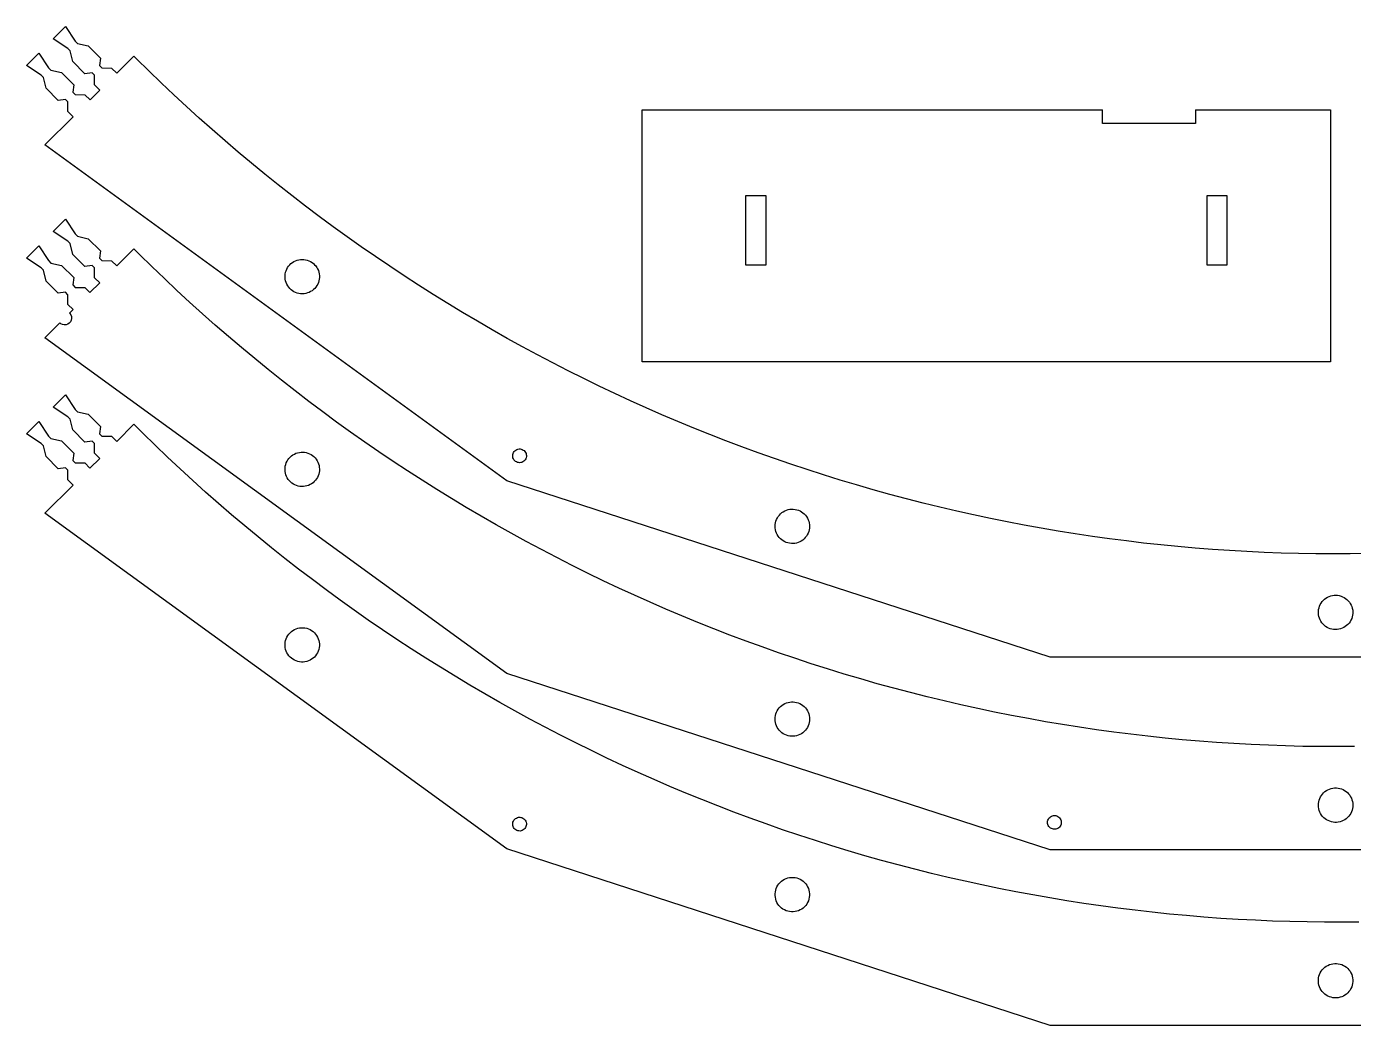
# Model space of a CAD drawing. Extents: x -493 to 263, y -146 to 144.
# Drawn here: x -492.9 to -107.3, y -146.4 to 143.8 of the extents above; entities that cross this region are included whole.
import ezdxf

# ---------------------------------------------------------------- set-up
doc = ezdxf.new("R2010")
doc.units = 0
doc.layers.get('0').update_dxf_attribs({"linetype": 'CONTINUOUS'})

msp = doc.modelspace()

# ---------------------------------------------------------------- linework, layer by layer
for p, q in [((-485.12, 140.26), (-481.58, 143.8)), ((-481.58, 143.8), (-478.75, 139.55)), ((-480.88, 137.43), (-485.12, 140.26)), ((-478.75, 139.55), (-478.05, 138.85)), ((-478.05, 138.85), (-474.93, 138.15)), ((-492.87, 132.51), (-489.34, 136.04)), ((-489.34, 136.04), (-486.51, 131.8)), ((-480.17, 136.73), (-480.88, 137.43)), ((-479.45, 133.6), (-480.17, 136.73)), ((-474.93, 138.15), (-471.39, 134.62)), ((-466.68, 130.26), (-461.7, 135.23)), ((-460.91, 134.43), (-461.7, 135.23)), ((-488.63, 129.68), (-492.87, 132.51)), ((-486.51, 131.8), (-485.8, 131.09)), ((-485.8, 131.09), (-482.68, 130.4)), ((-475.91, 130.07), (-479.45, 133.6)), ((-471.39, 134.62), (-471.68, 132.48)), ((-471.68, 132.48), (-470.98, 131.78)), ((-470.98, 131.78), (-468.17, 131.75)), ((-468.17, 131.75), (-466.68, 130.26)), ((-457.34, 130.91), (-460.91, 134.43)), ((-487.92, 128.97), (-488.63, 129.68)), ((-487.2, 125.85), (-487.92, 128.97)), ((-482.68, 130.4), (-479.14, 126.86)), ((-473.8, 130.36), (-475.91, 130.07)), ((-473.1, 129.65), (-473.8, 130.36)), ((-473.1, 126.83), (-473.1, 129.65)), ((-453.73, 127.43), (-457.34, 130.91)), ((-450.09, 123.99), (-453.73, 127.43)), ((-483.66, 122.32), (-487.2, 125.85)), ((-479.14, 126.86), (-479.44, 124.73)), ((-479.44, 124.73), (-478.73, 124.02)), ((-478.73, 124.02), (-475.93, 124)), ((-475.93, 124), (-474.43, 122.5)), ((-474.43, 122.5), (-471.6, 125.33)), ((-471.6, 125.33), (-473.1, 126.83)), ((-446.41, 120.58), (-450.09, 123.99)), ((-481.56, 122.61), (-483.66, 122.32)), ((-480.85, 121.9), (-481.56, 122.61)), ((-480.85, 119.07), (-480.85, 121.9)), ((-442.7, 117.21), (-446.41, 120.58)), ((-313.97, 119.6), (-180.22, 119.6)), ((-313.97, 46.39), (-313.97, 119.6)), ((-180.22, 115.63), (-180.22, 119.6)), ((-153.22, 119.6), (-153.22, 115.63)), ((-153.22, 119.6), (-113.97, 119.6)), ((-113.97, 119.6), (-113.97, 46.39)), ((-487.54, 109.4), (-479.36, 117.58)), ((-479.36, 117.58), (-480.85, 119.07)), ((-438.96, 113.88), (-442.7, 117.21)), ((-435.18, 110.58), (-438.96, 113.88)), ((-153.22, 115.63), (-180.22, 115.63)), ((-353.29, 11.86), (-487.54, 109.4)), ((-431.37, 107.32), (-435.18, 110.58)), ((-427.52, 104.11), (-431.37, 107.32)), ((-423.65, 100.93), (-427.52, 104.11)), ((-419.74, 97.79), (-423.65, 100.93)), ((-415.8, 94.69), (-419.74, 97.79)), ((-411.83, 91.63), (-415.8, 94.69)), ((-277.97, 94.6), (-283.97, 94.6)), ((-283.97, 94.6), (-283.97, 74.6)), ((-277.97, 74.6), (-277.97, 94.6)), ((-149.97, 94.6), (-149.97, 74.6)), ((-143.97, 94.6), (-149.97, 94.6)), ((-143.97, 74.6), (-143.97, 94.6)), ((-407.82, 88.62), (-411.83, 91.63)), ((-485.12, 84.26), (-481.59, 87.8)), ((-481.59, 87.8), (-478.76, 83.56)), ((-403.79, 85.64), (-407.82, 88.62)), ((-399.73, 82.7), (-403.79, 85.64)), ((-480.88, 81.44), (-485.12, 84.26)), ((-480.17, 80.73), (-480.88, 81.44)), ((-478.76, 83.56), (-478.05, 82.85)), ((-478.05, 82.85), (-474.93, 82.16)), ((-474.93, 82.16), (-471.39, 78.62)), ((-395.64, 79.81), (-399.73, 82.7)), ((-492.88, 76.51), (-489.34, 80.05)), ((-489.34, 80.05), (-486.51, 75.8)), ((-479.45, 77.61), (-480.17, 80.73)), ((-475.92, 74.07), (-479.45, 77.61)), ((-471.39, 78.62), (-471.69, 76.49)), ((-466.68, 74.26), (-461.71, 79.24)), ((-460.02, 77.55), (-461.71, 79.24)), ((-456.44, 74.04), (-460.02, 77.55)), ((-391.51, 76.95), (-395.64, 79.81)), ((-488.63, 73.68), (-492.88, 76.51)), ((-487.93, 72.98), (-488.63, 73.68)), ((-486.51, 75.8), (-485.8, 75.1)), ((-485.8, 75.1), (-482.68, 74.4)), ((-482.68, 74.4), (-479.15, 70.87)), ((-473.81, 74.36), (-475.92, 74.07)), ((-473.1, 73.66), (-473.81, 74.36)), ((-473.1, 70.83), (-473.1, 73.66)), ((-471.69, 76.49), (-470.98, 75.78)), ((-470.98, 75.78), (-468.18, 75.75)), ((-468.18, 75.75), (-466.68, 74.26)), ((-452.83, 70.57), (-456.44, 74.04)), ((-417.46, 72.87), (-417.26, 73.34)), ((-417.26, 73.34), (-417.02, 73.78)), ((-417.02, 73.78), (-416.73, 74.2)), ((-416.73, 74.2), (-416.4, 74.59)), ((-416.4, 74.59), (-416.04, 74.94)), ((-416.04, 74.94), (-415.64, 75.25)), ((-415.64, 75.25), (-415.21, 75.52)), ((-415.21, 75.52), (-414.75, 75.74)), ((-414.75, 75.74), (-414.28, 75.92)), ((-414.28, 75.92), (-413.79, 76.05)), ((-413.79, 76.05), (-413.29, 76.13)), ((-413.29, 76.13), (-412.78, 76.15)), ((-412.78, 76.15), (-412.28, 76.13)), ((-412.28, 76.13), (-411.78, 76.05)), ((-411.78, 76.05), (-411.29, 75.93)), ((-411.29, 75.93), (-410.81, 75.75)), ((-410.81, 75.75), (-410.36, 75.53)), ((-410.36, 75.53), (-409.92, 75.27)), ((-409.92, 75.27), (-409.52, 74.96)), ((-409.52, 74.96), (-409.16, 74.61)), ((-409.16, 74.61), (-408.82, 74.23)), ((-408.82, 74.23), (-408.53, 73.81)), ((-408.53, 73.81), (-408.29, 73.37)), ((-408.29, 73.37), (-408.08, 72.91)), ((-387.36, 74.14), (-391.51, 76.95)), ((-383.19, 71.37), (-387.36, 74.14)), ((-283.97, 74.6), (-277.97, 74.6)), ((-149.97, 74.6), (-143.97, 74.6)), ((-487.21, 69.85), (-487.93, 72.98)), ((-483.67, 66.32), (-487.21, 69.85)), ((-479.15, 70.87), (-479.44, 68.73)), ((-471.61, 69.33), (-473.1, 70.83)), ((-449.18, 67.14), (-452.83, 70.57)), ((-417.76, 71.39), (-417.71, 71.89)), ((-417.76, 70.88), (-417.76, 71.39)), ((-417.71, 70.38), (-417.76, 70.88)), ((-417.71, 71.89), (-417.61, 72.39)), ((-417.6, 69.88), (-417.71, 70.38)), ((-417.61, 72.39), (-417.46, 72.87)), ((-417.45, 69.4), (-417.6, 69.88)), ((-417.25, 68.94), (-417.45, 69.4)), ((-408.07, 69.43), (-408.27, 68.97)), ((-408.08, 72.91), (-407.93, 72.42)), ((-407.92, 69.92), (-408.07, 69.43)), ((-407.93, 72.42), (-407.83, 71.93)), ((-407.82, 70.41), (-407.92, 69.92)), ((-407.83, 71.93), (-407.77, 71.42)), ((-407.77, 70.92), (-407.82, 70.41)), ((-407.77, 71.42), (-407.77, 70.92)), ((-378.98, 68.65), (-383.19, 71.37)), ((-481.56, 66.61), (-483.67, 66.32)), ((-480.86, 65.9), (-481.56, 66.61)), ((-480.86, 63.08), (-480.86, 65.9)), ((-479.44, 68.73), (-478.73, 68.03)), ((-478.73, 68.03), (-475.93, 68)), ((-475.93, 68), (-474.44, 66.51)), ((-474.44, 66.51), (-471.61, 69.33)), ((-445.49, 63.74), (-449.18, 67.14)), ((-417, 68.49), (-417.25, 68.94)), ((-416.71, 68.08), (-417, 68.49)), ((-416.38, 67.7), (-416.71, 68.08)), ((-416.01, 67.35), (-416.38, 67.7)), ((-415.61, 67.04), (-416.01, 67.35)), ((-415.18, 66.77), (-415.61, 67.04)), ((-414.72, 66.55), (-415.18, 66.77)), ((-414.25, 66.38), (-414.72, 66.55)), ((-413.76, 66.25), (-414.25, 66.38)), ((-413.26, 66.18), (-413.76, 66.25)), ((-412.75, 66.15), (-413.26, 66.18)), ((-412.24, 66.18), (-412.75, 66.15)), ((-411.74, 66.26), (-412.24, 66.18)), ((-411.25, 66.39), (-411.74, 66.26)), ((-410.78, 66.56), (-411.25, 66.39)), ((-410.33, 66.79), (-410.78, 66.56)), ((-409.9, 67.06), (-410.33, 66.79)), ((-409.5, 67.37), (-409.9, 67.06)), ((-409.13, 67.72), (-409.5, 67.37)), ((-408.8, 68.11), (-409.13, 67.72)), ((-408.52, 68.52), (-408.8, 68.11)), ((-408.27, 68.97), (-408.52, 68.52)), ((-374.75, 65.97), (-378.98, 68.65)), ((-370.48, 63.33), (-374.75, 65.97)), ((-479.36, 61.58), (-480.86, 63.08)), ((-441.77, 60.38), (-445.49, 63.74)), ((-366.2, 60.73), (-370.48, 63.33)), ((-480.14, 58.04), (-480.48, 57.64)), ((-480.41, 60.53), (-479.36, 61.58)), ((-480.41, 60.53), (-480.33, 60.46)), ((-480.33, 60.46), (-480.03, 60.03)), ((-479.91, 58.51), (-480.14, 58.04)), ((-480.03, 60.03), (-479.86, 59.54)), ((-479.82, 59.02), (-479.91, 58.51)), ((-479.86, 59.54), (-479.82, 59.02)), ((-438.02, 57.05), (-441.77, 60.38)), ((-361.88, 58.17), (-366.2, 60.73)), ((-357.54, 55.67), (-361.88, 58.17)), ((-487.54, 53.4), (-483.22, 57.72)), ((-482.9, 57.45), (-483.22, 57.72)), ((-482.43, 57.22), (-482.9, 57.45)), ((-481.92, 57.13), (-482.43, 57.22)), ((-481.4, 57.17), (-481.92, 57.13)), ((-480.91, 57.34), (-481.4, 57.17)), ((-480.48, 57.64), (-480.91, 57.34)), ((-434.23, 53.77), (-438.02, 57.05)), ((-353.18, 53.2), (-357.54, 55.67)), ((-353.29, -44.13), (-487.54, 53.4)), ((-430.41, 50.52), (-434.23, 53.77)), ((-426.56, 47.31), (-430.41, 50.52)), ((-348.79, 50.78), (-353.18, 53.2)), ((-344.37, 48.4), (-348.79, 50.78)), ((-422.68, 44.15), (-426.56, 47.31)), ((-339.94, 46.07), (-344.37, 48.4)), ((-113.97, 46.39), (-313.97, 46.39)), ((-418.76, 41.02), (-422.68, 44.15)), ((-335.48, 43.79), (-339.94, 46.07)), ((-330.99, 41.55), (-335.48, 43.79)), ((-414.81, 37.93), (-418.76, 41.02)), ((-326.49, 39.35), (-330.99, 41.55)), ((-321.96, 37.2), (-326.49, 39.35)), ((-485.12, 33.26), (-481.59, 36.8)), ((-481.59, 36.8), (-478.76, 32.56)), ((-410.83, 34.88), (-414.81, 37.93)), ((-406.82, 31.87), (-410.83, 34.88)), ((-317.41, 35.1), (-321.96, 37.2)), ((-312.83, 33.04), (-317.41, 35.1)), ((-480.88, 30.44), (-485.12, 33.26)), ((-478.76, 32.56), (-478.05, 31.85)), ((-478.05, 31.85), (-474.93, 31.16)), ((-474.93, 31.16), (-471.39, 27.62)), ((-402.78, 28.9), (-406.82, 31.87)), ((-308.24, 31.03), (-312.83, 33.04)), ((-303.63, 29.07), (-308.24, 31.03)), ((-492.88, 25.51), (-489.34, 29.05)), ((-489.34, 29.05), (-486.51, 24.8)), ((-480.17, 29.73), (-480.88, 30.44)), ((-479.45, 26.61), (-480.17, 29.73)), ((-471.39, 27.62), (-471.69, 25.49)), ((-466.68, 23.26), (-461.71, 28.23)), ((-459.13, 25.67), (-461.71, 28.23)), ((-398.71, 25.98), (-402.78, 28.9)), ((-299, 27.15), (-303.63, 29.07)), ((-294.35, 25.28), (-299, 27.15)), ((-488.63, 22.68), (-492.88, 25.51)), ((-486.51, 24.8), (-485.8, 24.1)), ((-485.8, 24.1), (-482.68, 23.4)), ((-482.68, 23.4), (-479.15, 19.87)), ((-475.92, 23.07), (-479.45, 26.61)), ((-473.81, 23.36), (-475.92, 23.07)), ((-473.1, 22.66), (-473.81, 23.36)), ((-471.69, 25.49), (-470.98, 24.78)), ((-470.98, 24.78), (-468.18, 24.75)), ((-468.18, 24.75), (-466.68, 23.26)), ((-455.54, 22.17), (-459.13, 25.67)), ((-394.61, 23.09), (-398.71, 25.98)), ((-289.68, 23.46), (-294.35, 25.28)), ((-284.99, 21.69), (-289.68, 23.46)), ((-487.93, 21.98), (-488.63, 22.68)), ((-487.21, 18.85), (-487.93, 21.98)), ((-479.15, 19.87), (-479.44, 17.73)), ((-473.1, 19.83), (-473.1, 22.66)), ((-471.61, 18.33), (-473.1, 19.83)), ((-451.92, 18.71), (-455.54, 22.17)), ((-415.9, 19.06), (-415.49, 19.35)), ((-415.49, 19.35), (-415.05, 19.61)), ((-415.05, 19.61), (-414.59, 19.82)), ((-414.59, 19.82), (-414.11, 19.98)), ((-414.11, 19.98), (-413.61, 20.09)), ((-413.61, 20.09), (-413.11, 20.15)), ((-413.11, 20.15), (-412.6, 20.15)), ((-412.6, 20.15), (-412.1, 20.11)), ((-412.1, 20.11), (-411.6, 20.02)), ((-411.6, 20.02), (-411.11, 19.87)), ((-411.11, 19.87), (-410.65, 19.68)), ((-410.65, 19.68), (-410.2, 19.44)), ((-410.2, 19.44), (-409.78, 19.16)), ((-390.48, 20.25), (-394.61, 23.09)), ((-386.33, 17.45), (-390.48, 20.25)), ((-351.61, 19.15), (-351.58, 19.47)), ((-351.58, 19.47), (-351.49, 19.78)), ((-351.49, 19.78), (-351.35, 20.07)), ((-351.35, 20.07), (-351.17, 20.33)), ((-351.17, 20.33), (-350.95, 20.57)), ((-350.95, 20.57), (-350.69, 20.76)), ((-350.69, 20.76), (-350.41, 20.91)), ((-350.41, 20.91), (-350.1, 21.02)), ((-350.1, 21.02), (-349.78, 21.07)), ((-349.78, 21.07), (-349.46, 21.07)), ((-349.46, 21.07), (-349.14, 21.02)), ((-349.14, 21.02), (-348.84, 20.92)), ((-348.84, 20.92), (-348.55, 20.77)), ((-348.55, 20.77), (-348.29, 20.58)), ((-348.29, 20.58), (-348.07, 20.35)), ((-348.07, 20.35), (-347.89, 20.08)), ((-347.89, 20.08), (-347.75, 19.79)), ((-347.75, 19.79), (-347.66, 19.48)), ((-347.66, 19.48), (-347.62, 19.16)), ((-280.28, 19.96), (-284.99, 21.69)), ((-275.56, 18.28), (-280.28, 19.96)), ((-483.67, 15.32), (-487.21, 18.85)), ((-481.56, 15.61), (-483.67, 15.32)), ((-480.86, 14.9), (-481.56, 15.61)), ((-479.44, 17.73), (-478.73, 17.03)), ((-478.73, 17.03), (-475.93, 17)), ((-475.93, 17), (-474.44, 15.51)), ((-474.44, 15.51), (-471.61, 18.33)), ((-448.26, 15.28), (-451.92, 18.71)), ((-417.77, 15.07), (-417.75, 15.58)), ((-417.75, 15.58), (-417.69, 16.08)), ((-417.69, 16.08), (-417.57, 16.57)), ((-417.57, 16.57), (-417.4, 17.05)), ((-417.4, 17.05), (-417.18, 17.51)), ((-417.18, 17.51), (-416.92, 17.94)), ((-416.92, 17.94), (-416.62, 18.35)), ((-416.62, 18.35), (-416.28, 18.72)), ((-416.28, 18.72), (-415.9, 19.06)), ((-409.78, 19.16), (-409.39, 18.84)), ((-409.39, 18.84), (-409.03, 18.48)), ((-409.03, 18.48), (-408.72, 18.08)), ((-408.72, 18.08), (-408.44, 17.66)), ((-408.44, 17.66), (-408.21, 17.21)), ((-408.21, 17.21), (-408.03, 16.73)), ((-408.03, 16.73), (-407.89, 16.25)), ((-407.89, 16.25), (-407.81, 15.75)), ((-407.81, 15.75), (-407.77, 15.24)), ((-382.14, 14.69), (-386.33, 17.45)), ((-351.6, 18.83), (-351.61, 19.15)), ((-351.53, 18.51), (-351.6, 18.83)), ((-351.42, 18.21), (-351.53, 18.51)), ((-351.26, 17.93), (-351.42, 18.21)), ((-351.05, 17.68), (-351.26, 17.93)), ((-350.81, 17.47), (-351.05, 17.68)), ((-350.54, 17.3), (-350.81, 17.47)), ((-350.24, 17.18), (-350.54, 17.3)), ((-349.93, 17.1), (-350.24, 17.18)), ((-349.61, 17.08), (-349.93, 17.1)), ((-349.29, 17.1), (-349.61, 17.08)), ((-348.97, 17.18), (-349.29, 17.1)), ((-348.68, 17.31), (-348.97, 17.18)), ((-348.41, 17.48), (-348.68, 17.31)), ((-348.17, 17.7), (-348.41, 17.48)), ((-347.96, 17.95), (-348.17, 17.7)), ((-347.8, 18.23), (-347.96, 17.95)), ((-347.69, 18.53), (-347.8, 18.23)), ((-347.63, 18.84), (-347.69, 18.53)), ((-347.62, 19.16), (-347.63, 18.84)), ((-270.82, 16.65), (-275.56, 18.28)), ((-266.06, 15.07), (-270.82, 16.65)), ((-480.86, 12.08), (-480.86, 14.9)), ((-479.36, 10.58), (-480.86, 12.08)), ((-444.57, 11.89), (-448.26, 15.28)), ((-440.84, 8.54), (-444.57, 11.89)), ((-417.74, 14.57), (-417.77, 15.07)), ((-417.65, 14.07), (-417.74, 14.57)), ((-417.52, 13.58), (-417.65, 14.07)), ((-417.33, 13.11), (-417.52, 13.58)), ((-417.1, 12.66), (-417.33, 13.11)), ((-416.83, 12.23), (-417.1, 12.66)), ((-416.51, 11.84), (-416.83, 12.23)), ((-416.15, 11.48), (-416.51, 11.84)), ((-409.27, 11.59), (-409.64, 11.26)), ((-408.92, 11.96), (-409.27, 11.59)), ((-408.62, 12.37), (-408.92, 11.96)), ((-408.36, 12.8), (-408.62, 12.37)), ((-408.14, 13.26), (-408.36, 12.8)), ((-407.98, 13.74), (-408.14, 13.26)), ((-407.86, 14.23), (-407.98, 13.74)), ((-407.79, 14.74), (-407.86, 14.23)), ((-407.77, 15.24), (-407.79, 14.74)), ((-377.93, 11.98), (-382.14, 14.69)), ((-373.69, 9.31), (-377.93, 11.98)), ((-195.47, -39.42), (-353.29, 11.86)), ((-261.29, 13.53), (-266.06, 15.07)), ((-256.5, 12.05), (-261.29, 13.53)), ((-251.7, 10.61), (-256.5, 12.05)), ((-487.54, 2.4), (-479.36, 10.58)), ((-437.08, 5.23), (-440.84, 8.54)), ((-415.76, 11.15), (-416.15, 11.48)), ((-415.34, 10.87), (-415.76, 11.15)), ((-414.9, 10.63), (-415.34, 10.87)), ((-414.43, 10.44), (-414.9, 10.63)), ((-413.94, 10.3), (-414.43, 10.44)), ((-413.45, 10.2), (-413.94, 10.3)), ((-412.94, 10.16), (-413.45, 10.2)), ((-412.43, 10.17), (-412.94, 10.16)), ((-411.93, 10.23), (-412.43, 10.17)), ((-411.44, 10.34), (-411.93, 10.23)), ((-410.96, 10.5), (-411.44, 10.34)), ((-410.49, 10.71), (-410.96, 10.5)), ((-410.06, 10.96), (-410.49, 10.71)), ((-409.64, 11.26), (-410.06, 10.96)), ((-369.42, 6.68), (-373.69, 9.31)), ((-246.89, 9.22), (-251.7, 10.61)), ((-242.05, 7.88), (-246.89, 9.22)), ((-237.21, 6.59), (-242.05, 7.88)), ((-433.28, 1.95), (-437.08, 5.23)), ((-365.12, 4.09), (-369.42, 6.68)), ((-360.8, 1.55), (-365.12, 4.09)), ((-232.35, 5.35), (-237.21, 6.59)), ((-227.49, 4.16), (-232.35, 5.35)), ((-222.6, 3.01), (-227.49, 4.16)), ((-353.29, -95.13), (-487.54, 2.4)), ((-429.45, -1.28), (-433.28, 1.95)), ((-356.46, -0.95), (-360.8, 1.55)), ((-275.25, -0.37), (-275.12, 0.12)), ((-275.12, 0.12), (-274.94, 0.6)), ((-274.94, 0.6), (-274.72, 1.05)), ((-274.72, 1.05), (-274.45, 1.48)), ((-274.45, 1.48), (-274.13, 1.88)), ((-274.13, 1.88), (-273.78, 2.24)), ((-273.78, 2.24), (-273.4, 2.57)), ((-273.4, 2.57), (-272.98, 2.85)), ((-272.98, 2.85), (-272.53, 3.1)), ((-272.53, 3.1), (-272.07, 3.29)), ((-272.07, 3.29), (-271.58, 3.44)), ((-271.58, 3.44), (-271.09, 3.54)), ((-271.09, 3.54), (-270.58, 3.59)), ((-270.58, 3.59), (-270.08, 3.59)), ((-270.08, 3.59), (-269.57, 3.53)), ((-269.57, 3.53), (-269.08, 3.43)), ((-269.08, 3.43), (-268.59, 3.27)), ((-268.59, 3.27), (-268.13, 3.07)), ((-268.13, 3.07), (-267.69, 2.82)), ((-267.69, 2.82), (-267.27, 2.53)), ((-267.27, 2.53), (-266.89, 2.19)), ((-266.89, 2.19), (-266.55, 1.82)), ((-266.55, 1.82), (-266.24, 1.42)), ((-266.24, 1.42), (-265.97, 0.99)), ((-265.97, 0.99), (-265.75, 0.53)), ((-265.75, 0.53), (-265.58, 0.06)), ((-265.58, 0.06), (-265.46, -0.43)), ((-217.71, 1.92), (-222.6, 3.01)), ((-212.81, 0.88), (-217.71, 1.92)), ((-207.9, -0.11), (-212.81, 0.88)), ((-425.59, -4.48), (-429.45, -1.28)), ((-352.09, -3.4), (-356.46, -0.95)), ((-347.69, -5.81), (-352.09, -3.4)), ((-275.36, -1.37), (-275.33, -0.87)), ((-275.34, -1.88), (-275.36, -1.37)), ((-275.27, -2.38), (-275.34, -1.88)), ((-275.33, -0.87), (-275.25, -0.37)), ((-275.14, -2.87), (-275.27, -2.38)), ((-274.97, -3.35), (-275.14, -2.87)), ((-274.75, -3.8), (-274.97, -3.35)), ((-274.49, -4.23), (-274.75, -3.8)), ((-265.78, -3.41), (-266.01, -3.86)), ((-265.6, -2.94), (-265.78, -3.41)), ((-265.47, -2.45), (-265.6, -2.94)), ((-265.39, -1.95), (-265.47, -2.45)), ((-265.46, -0.43), (-265.38, -0.93)), ((-265.36, -1.44), (-265.39, -1.95)), ((-265.38, -0.93), (-265.36, -1.44)), ((-202.97, -1.06), (-207.9, -0.11)), ((-198.04, -1.95), (-202.97, -1.06)), ((-193.1, -2.79), (-198.04, -1.95)), ((-188.15, -3.59), (-193.1, -2.79)), ((-183.19, -4.33), (-188.15, -3.59)), ((-421.7, -7.64), (-425.59, -4.48)), ((-417.78, -10.76), (-421.7, -7.64)), ((-343.27, -8.18), (-347.69, -5.81)), ((-274.18, -4.64), (-274.49, -4.23)), ((-273.83, -5.01), (-274.18, -4.64)), ((-273.45, -5.34), (-273.83, -5.01)), ((-273.04, -5.63), (-273.45, -5.34)), ((-272.59, -5.88), (-273.04, -5.63)), ((-272.13, -6.08), (-272.59, -5.88)), ((-271.65, -6.24), (-272.13, -6.08)), ((-271.15, -6.34), (-271.65, -6.24)), ((-270.65, -6.4), (-271.15, -6.34)), ((-270.14, -6.4), (-270.65, -6.4)), ((-269.64, -6.35), (-270.14, -6.4)), ((-269.14, -6.26), (-269.64, -6.35)), ((-268.66, -6.11), (-269.14, -6.26)), ((-268.19, -5.91), (-268.66, -6.11)), ((-267.75, -5.67), (-268.19, -5.91)), ((-267.33, -5.38), (-267.75, -5.67)), ((-266.94, -5.05), (-267.33, -5.38)), ((-266.59, -4.69), (-266.94, -5.05)), ((-266.28, -4.29), (-266.59, -4.69)), ((-266.01, -3.86), (-266.28, -4.29)), ((-178.23, -5.02), (-183.19, -4.33)), ((-173.26, -5.66), (-178.23, -5.02)), ((-168.28, -6.26), (-173.26, -5.66)), ((-163.29, -6.8), (-168.28, -6.26)), ((-158.31, -7.29), (-163.29, -6.8)), ((-153.31, -7.73), (-158.31, -7.29)), ((-413.82, -13.84), (-417.78, -10.76)), ((-338.83, -10.5), (-343.27, -8.18)), ((-334.36, -12.77), (-338.83, -10.5)), ((-148.31, -8.11), (-153.31, -7.73)), ((-143.31, -8.45), (-148.31, -8.11)), ((-138.31, -8.74), (-143.31, -8.45)), ((-133.3, -8.98), (-138.31, -8.74)), ((-128.29, -9.16), (-133.3, -8.98)), ((-123.28, -9.3), (-128.29, -9.16)), ((-118.27, -9.38), (-123.28, -9.3)), ((-113.26, -9.41), (-118.27, -9.38)), ((-108.24, -9.4), (-113.26, -9.41)), ((-103.23, -9.33), (-108.24, -9.4)), ((-409.83, -16.88), (-413.82, -13.84)), ((-329.87, -15), (-334.36, -12.77)), ((-325.36, -17.19), (-329.87, -15)), ((-405.82, -19.87), (-409.83, -16.88)), ((-320.82, -19.32), (-325.36, -17.19)), ((-401.77, -22.83), (-405.82, -19.87)), ((-397.69, -25.75), (-401.77, -22.83)), ((-316.27, -21.42), (-320.82, -19.32)), ((-311.69, -23.46), (-316.27, -21.42)), ((-116.42, -23.29), (-116.08, -22.92)), ((-116.08, -22.92), (-115.71, -22.57)), ((-115.71, -22.57), (-115.31, -22.27)), ((-115.31, -22.27), (-114.87, -22)), ((-114.87, -22), (-114.41, -21.79)), ((-114.41, -21.79), (-113.94, -21.62)), ((-113.94, -21.62), (-113.44, -21.5)), ((-113.44, -21.5), (-112.94, -21.43)), ((-112.94, -21.43), (-112.44, -21.41)), ((-112.44, -21.41), (-111.93, -21.44)), ((-111.93, -21.44), (-111.43, -21.53)), ((-111.43, -21.53), (-110.94, -21.66)), ((-110.94, -21.66), (-110.47, -21.84)), ((-110.47, -21.84), (-110.02, -22.07)), ((-110.02, -22.07), (-109.59, -22.34)), ((-109.59, -22.34), (-109.2, -22.66)), ((-109.2, -22.66), (-108.83, -23.01)), ((-108.83, -23.01), (-108.51, -23.4)), ((-393.58, -28.62), (-397.69, -25.75)), ((-307.1, -25.46), (-311.69, -23.46)), ((-302.48, -27.41), (-307.1, -25.46)), ((-117.5, -26.59), (-117.49, -26.09)), ((-117.46, -27.1), (-117.5, -26.59)), ((-117.49, -26.09), (-117.44, -25.58)), ((-117.44, -25.58), (-117.33, -25.09)), ((-117.33, -25.09), (-117.17, -24.61)), ((-117.17, -24.61), (-116.96, -24.15)), ((-116.96, -24.15), (-116.71, -23.71)), ((-116.71, -23.71), (-116.42, -23.29)), ((-108.51, -23.4), (-108.23, -23.82)), ((-108.23, -23.82), (-107.99, -24.27)), ((-107.99, -24.27), (-107.79, -24.74)), ((-107.79, -24.74), (-107.65, -25.22)), ((-107.65, -25.22), (-107.55, -25.72)), ((-107.51, -26.73), (-107.57, -27.23)), ((-107.55, -25.72), (-107.51, -26.22)), ((-107.51, -26.22), (-107.51, -26.73)), ((-389.45, -31.45), (-393.58, -28.62)), ((-297.84, -29.32), (-302.48, -27.41)), ((-293.19, -31.17), (-297.84, -29.32)), ((-117.36, -27.6), (-117.46, -27.1)), ((-117.22, -28.08), (-117.36, -27.6)), ((-117.02, -28.55), (-117.22, -28.08)), ((-116.78, -29), (-117.02, -28.55)), ((-116.5, -29.42), (-116.78, -29)), ((-116.17, -29.8), (-116.5, -29.42)), ((-115.81, -30.16), (-116.17, -29.8)), ((-115.42, -30.47), (-115.81, -30.16)), ((-114.99, -30.75), (-115.42, -30.47)), ((-114.54, -30.98), (-114.99, -30.75)), ((-110.14, -30.81), (-110.6, -31.03)), ((-109.7, -30.55), (-110.14, -30.81)), ((-109.3, -30.25), (-109.7, -30.55)), ((-108.93, -29.9), (-109.3, -30.25)), ((-108.59, -29.52), (-108.93, -29.9)), ((-108.3, -29.11), (-108.59, -29.52)), ((-108.05, -28.67), (-108.3, -29.11)), ((-107.84, -28.21), (-108.05, -28.67)), ((-107.68, -27.73), (-107.84, -28.21)), ((-107.57, -27.23), (-107.68, -27.73)), ((-417.71, -35.06), (-417.6, -34.55)), ((-417.6, -34.55), (-417.44, -34.05)), ((-417.44, -34.05), (-417.23, -33.57)), ((-417.23, -33.57), (-416.96, -33.12)), ((-416.96, -33.12), (-416.66, -32.7)), ((-416.66, -32.7), (-416.31, -32.31)), ((-416.31, -32.31), (-415.92, -31.96)), ((-415.92, -31.96), (-415.49, -31.65)), ((-415.49, -31.65), (-415.04, -31.39)), ((-415.04, -31.39), (-414.56, -31.18)), ((-414.56, -31.18), (-414.07, -31.01)), ((-414.07, -31.01), (-413.55, -30.9)), ((-413.55, -30.9), (-413.03, -30.85)), ((-413.03, -30.85), (-412.51, -30.85)), ((-412.51, -30.85), (-411.99, -30.9)), ((-411.99, -30.9), (-411.48, -31.01)), ((-411.48, -31.01), (-410.98, -31.18)), ((-410.98, -31.18), (-410.5, -31.39)), ((-410.5, -31.39), (-410.05, -31.65)), ((-410.05, -31.65), (-409.62, -31.96)), ((-409.62, -31.96), (-409.24, -32.31)), ((-409.24, -32.31), (-408.89, -32.7)), ((-408.89, -32.7), (-408.58, -33.12)), ((-408.58, -33.12), (-408.32, -33.57)), ((-408.32, -33.57), (-408.1, -34.05)), ((-408.1, -34.05), (-407.94, -34.55)), ((-407.94, -34.55), (-407.83, -35.06)), ((-385.28, -34.24), (-389.45, -31.45)), ((-381.09, -36.99), (-385.28, -34.24)), ((-288.51, -32.98), (-293.19, -31.17)), ((-283.82, -34.75), (-288.51, -32.98)), ((-114.07, -31.16), (-114.54, -30.98)), ((-113.58, -31.29), (-114.07, -31.16)), ((-113.08, -31.38), (-113.58, -31.29)), ((-112.57, -31.41), (-113.08, -31.38)), ((-112.07, -31.39), (-112.57, -31.41)), ((-111.56, -31.32), (-112.07, -31.39)), ((-111.07, -31.2), (-111.56, -31.32)), ((-110.6, -31.03), (-111.07, -31.2)), ((-417.76, -35.58), (-417.71, -35.06)), ((-417.76, -36.1), (-417.76, -35.58)), ((-417.71, -36.63), (-417.76, -36.1)), ((-417.6, -37.14), (-417.71, -36.63)), ((-417.44, -37.64), (-417.6, -37.14)), ((-417.23, -38.11), (-417.44, -37.64)), ((-416.96, -38.57), (-417.23, -38.11)), ((-408.32, -38.11), (-408.58, -38.57)), ((-408.1, -37.64), (-408.32, -38.11)), ((-407.94, -37.14), (-408.1, -37.64)), ((-407.83, -36.63), (-407.94, -37.14)), ((-407.83, -35.06), (-407.78, -35.58)), ((-407.78, -36.1), (-407.83, -36.63)), ((-407.78, -35.58), (-407.78, -36.1)), ((-376.87, -39.69), (-381.09, -36.99)), ((-279.11, -36.46), (-283.82, -34.75)), ((-274.38, -38.13), (-279.11, -36.46)), ((-269.64, -39.75), (-274.38, -38.13)), ((-416.66, -38.99), (-416.96, -38.57)), ((-416.31, -39.38), (-416.66, -38.99)), ((-415.92, -39.73), (-416.31, -39.38)), ((-415.49, -40.04), (-415.92, -39.73)), ((-415.04, -40.3), (-415.49, -40.04)), ((-414.56, -40.51), (-415.04, -40.3)), ((-414.07, -40.67), (-414.56, -40.51)), ((-413.55, -40.78), (-414.07, -40.67)), ((-413.03, -40.84), (-413.55, -40.78)), ((-412.51, -40.84), (-413.03, -40.84)), ((-411.99, -40.78), (-412.51, -40.84)), ((-411.48, -40.67), (-411.99, -40.78)), ((-410.98, -40.51), (-411.48, -40.67)), ((-410.5, -40.3), (-410.98, -40.51)), ((-410.05, -40.04), (-410.5, -40.3)), ((-409.62, -39.73), (-410.05, -40.04)), ((-409.24, -39.38), (-409.62, -39.73)), ((-408.89, -38.99), (-409.24, -39.38)), ((-408.58, -38.57), (-408.89, -38.99)), ((-372.62, -42.36), (-376.87, -39.69)), ((-368.35, -44.97), (-372.62, -42.36)), ((-264.88, -41.32), (-269.64, -39.75)), ((-260.1, -42.84), (-264.88, -41.32)), ((-29.54, -39.42), (-195.47, -39.42)), ((-364.05, -47.55), (-368.35, -44.97)), ((-195.48, -95.41), (-353.29, -44.13)), ((-255.31, -44.31), (-260.1, -42.84)), ((-250.5, -45.74), (-255.31, -44.31)), ((-245.68, -47.12), (-250.5, -45.74)), ((-359.72, -50.08), (-364.05, -47.55)), ((-355.37, -52.57), (-359.72, -50.08)), ((-240.85, -48.44), (-245.68, -47.12)), ((-236, -49.72), (-240.85, -48.44)), ((-231.14, -50.95), (-236, -49.72)), ((-350.99, -55.01), (-355.37, -52.57)), ((-274.16, -54.15), (-273.81, -53.78)), ((-273.81, -53.78), (-273.43, -53.45)), ((-273.43, -53.45), (-273.01, -53.16)), ((-273.01, -53.16), (-272.57, -52.91)), ((-272.57, -52.91), (-272.1, -52.71)), ((-272.1, -52.71), (-271.62, -52.56)), ((-271.62, -52.56), (-271.12, -52.46)), ((-271.12, -52.46), (-270.62, -52.41)), ((-270.62, -52.41), (-270.11, -52.41)), ((-270.11, -52.41), (-269.61, -52.46)), ((-269.61, -52.46), (-269.11, -52.56)), ((-269.11, -52.56), (-268.63, -52.71)), ((-268.63, -52.71), (-268.16, -52.91)), ((-268.16, -52.91), (-267.72, -53.16)), ((-267.72, -53.16), (-267.31, -53.45)), ((-267.31, -53.45), (-266.92, -53.78)), ((-266.92, -53.78), (-266.57, -54.15)), ((-226.27, -52.13), (-231.14, -50.95)), ((-221.39, -53.26), (-226.27, -52.13)), ((-216.49, -54.34), (-221.39, -53.26)), ((-346.59, -57.41), (-350.99, -55.01)), ((-342.16, -59.76), (-346.59, -57.41)), ((-275.37, -57.4), (-275.34, -56.9)), ((-275.34, -57.91), (-275.37, -57.4)), ((-275.34, -56.9), (-275.26, -56.4)), ((-275.26, -56.4), (-275.14, -55.91)), ((-275.14, -55.91), (-274.96, -55.43)), ((-274.96, -55.43), (-274.74, -54.98)), ((-274.74, -54.98), (-274.47, -54.55)), ((-274.47, -54.55), (-274.16, -54.15)), ((-266.57, -54.15), (-266.26, -54.55)), ((-266.26, -54.55), (-265.99, -54.98)), ((-265.99, -54.98), (-265.77, -55.43)), ((-265.77, -55.43), (-265.6, -55.91)), ((-265.6, -55.91), (-265.47, -56.4)), ((-265.47, -56.4), (-265.39, -56.9)), ((-265.39, -56.9), (-265.37, -57.4)), ((-265.37, -57.4), (-265.39, -57.91)), ((-211.59, -55.37), (-216.49, -54.34)), ((-206.67, -56.35), (-211.59, -55.37)), ((-201.74, -57.28), (-206.67, -56.35)), ((-196.81, -58.16), (-201.74, -57.28)), ((-337.71, -62.07), (-342.16, -59.76)), ((-275.26, -58.41), (-275.34, -57.91)), ((-275.14, -58.9), (-275.26, -58.41)), ((-274.96, -59.37), (-275.14, -58.9)), ((-274.74, -59.83), (-274.96, -59.37)), ((-274.47, -60.26), (-274.74, -59.83)), ((-274.16, -60.66), (-274.47, -60.26)), ((-273.81, -61.03), (-274.16, -60.66)), ((-273.43, -61.36), (-273.81, -61.03)), ((-273.01, -61.65), (-273.43, -61.36)), ((-272.57, -61.89), (-273.01, -61.65)), ((-267.72, -61.65), (-268.16, -61.89)), ((-267.31, -61.36), (-267.72, -61.65)), ((-266.92, -61.03), (-267.31, -61.36)), ((-266.57, -60.66), (-266.92, -61.03)), ((-266.26, -60.26), (-266.57, -60.66)), ((-265.99, -59.83), (-266.26, -60.26)), ((-265.77, -59.37), (-265.99, -59.83)), ((-265.6, -58.9), (-265.77, -59.37)), ((-265.47, -58.41), (-265.6, -58.9)), ((-265.39, -57.91), (-265.47, -58.41)), ((-191.87, -58.99), (-196.81, -58.16)), ((-186.91, -59.77), (-191.87, -58.99)), ((-181.96, -60.5), (-186.91, -59.77)), ((-176.99, -61.18), (-181.96, -60.5)), ((-172.02, -61.81), (-176.99, -61.18)), ((-333.24, -64.34), (-337.71, -62.07)), ((-328.75, -66.55), (-333.24, -64.34)), ((-272.1, -62.09), (-272.57, -61.89)), ((-271.62, -62.24), (-272.1, -62.09)), ((-271.12, -62.34), (-271.62, -62.24)), ((-270.62, -62.4), (-271.12, -62.34)), ((-270.11, -62.4), (-270.62, -62.4)), ((-269.61, -62.34), (-270.11, -62.4)), ((-269.11, -62.24), (-269.61, -62.34)), ((-268.63, -62.09), (-269.11, -62.24)), ((-268.16, -61.89), (-268.63, -62.09)), ((-167.04, -62.39), (-172.02, -61.81)), ((-162.05, -62.92), (-167.04, -62.39)), ((-157.06, -63.4), (-162.05, -62.92)), ((-152.07, -63.82), (-157.06, -63.4)), ((-147.07, -64.2), (-152.07, -63.82)), ((-142.07, -64.53), (-147.07, -64.2)), ((-137.06, -64.8), (-142.07, -64.53)), ((-132.05, -65.02), (-137.06, -64.8)), ((-127.04, -65.2), (-132.05, -65.02)), ((-122.03, -65.32), (-127.04, -65.2)), ((-117.02, -65.39), (-122.03, -65.32)), ((-112.01, -65.41), (-117.02, -65.39)), ((-106.99, -65.38), (-112.01, -65.41)), ((-324.23, -68.73), (-328.75, -66.55)), ((-319.69, -70.85), (-324.23, -68.73)), ((-315.13, -72.93), (-319.69, -70.85)), ((-310.55, -74.96), (-315.13, -72.93)), ((-305.94, -76.95), (-310.55, -74.96)), ((-301.32, -78.89), (-305.94, -76.95)), ((-296.68, -80.78), (-301.32, -78.89)), ((-292.02, -82.63), (-296.68, -80.78)), ((-117.41, -81.43), (-117.29, -80.94)), ((-117.29, -80.94), (-117.12, -80.46)), ((-117.12, -80.46), (-116.9, -80.01)), ((-116.9, -80.01), (-116.63, -79.58)), ((-116.63, -79.58), (-116.32, -79.17)), ((-116.32, -79.17), (-115.98, -78.8)), ((-115.98, -78.8), (-115.6, -78.47)), ((-115.6, -78.47), (-115.18, -78.18)), ((-115.18, -78.18), (-114.74, -77.93)), ((-114.74, -77.93), (-114.28, -77.73)), ((-114.28, -77.73), (-113.79, -77.57)), ((-113.79, -77.57), (-113.3, -77.47)), ((-113.3, -77.47), (-112.8, -77.41)), ((-112.8, -77.41), (-112.29, -77.41)), ((-112.29, -77.41), (-111.78, -77.46)), ((-111.78, -77.46), (-111.29, -77.56)), ((-111.29, -77.56), (-110.8, -77.7)), ((-110.8, -77.7), (-110.34, -77.9)), ((-110.34, -77.9), (-109.89, -78.14)), ((-109.89, -78.14), (-109.47, -78.43)), ((-109.47, -78.43), (-109.09, -78.76)), ((-109.09, -78.76), (-108.74, -79.12)), ((-108.74, -79.12), (-108.42, -79.52)), ((-108.42, -79.52), (-108.15, -79.95)), ((-108.15, -79.95), (-107.93, -80.4)), ((-107.93, -80.4), (-107.75, -80.88)), ((-107.75, -80.88), (-107.62, -81.37)), ((-287.34, -84.43), (-292.02, -82.63)), ((-282.64, -86.18), (-287.34, -84.43)), ((-117.51, -82.44), (-117.49, -81.93)), ((-117.48, -82.94), (-117.51, -82.44)), ((-117.49, -81.93), (-117.41, -81.43)), ((-117.4, -83.44), (-117.48, -82.94)), ((-117.27, -83.93), (-117.4, -83.44)), ((-117.09, -84.41), (-117.27, -83.93)), ((-116.86, -84.86), (-117.09, -84.41)), ((-108.12, -84.8), (-108.39, -85.23)), ((-107.9, -84.35), (-108.12, -84.8)), ((-107.73, -83.87), (-107.9, -84.35)), ((-107.6, -83.38), (-107.73, -83.87)), ((-107.62, -81.37), (-107.54, -81.87)), ((-107.53, -82.88), (-107.6, -83.38)), ((-107.54, -81.87), (-107.51, -82.37)), ((-107.51, -82.37), (-107.53, -82.88)), ((-351.62, -87.98), (-351.6, -87.66)), ((-351.58, -88.3), (-351.62, -87.98)), ((-351.6, -87.66), (-351.53, -87.34)), ((-351.5, -88.61), (-351.58, -88.3)), ((-351.53, -87.34), (-351.41, -87.04)), ((-351.36, -88.9), (-351.5, -88.61)), ((-351.41, -87.04), (-351.25, -86.76)), ((-351.25, -86.76), (-351.04, -86.52)), ((-351.04, -86.52), (-350.8, -86.31)), ((-350.8, -86.31), (-350.53, -86.14)), ((-350.53, -86.14), (-350.23, -86.02)), ((-350.23, -86.02), (-349.91, -85.94)), ((-349.91, -85.94), (-349.59, -85.92)), ((-349.59, -85.92), (-349.27, -85.95)), ((-349.27, -85.95), (-348.96, -86.03)), ((-348.96, -86.03), (-348.67, -86.16)), ((-348.67, -86.16), (-348.4, -86.34)), ((-348.4, -86.34), (-348.16, -86.55)), ((-348.16, -86.55), (-347.96, -86.8)), ((-347.96, -86.8), (-347.8, -87.08)), ((-347.76, -88.65), (-347.9, -88.94)), ((-347.8, -87.08), (-347.69, -87.39)), ((-347.66, -88.34), (-347.76, -88.65)), ((-347.69, -87.39), (-347.63, -87.7)), ((-347.62, -88.02), (-347.66, -88.34)), ((-347.63, -87.7), (-347.62, -88.02)), ((-277.93, -87.88), (-282.64, -86.18)), ((-273.2, -89.54), (-277.93, -87.88)), ((-196.21, -87.39), (-196.18, -87.07)), ((-196.19, -87.71), (-196.21, -87.39)), ((-196.12, -88.03), (-196.19, -87.71)), ((-196.18, -87.07), (-196.1, -86.76)), ((-195.99, -88.32), (-196.12, -88.03)), ((-196.1, -86.76), (-195.97, -86.46)), ((-195.82, -88.6), (-195.99, -88.32)), ((-195.97, -86.46), (-195.8, -86.19)), ((-195.61, -88.84), (-195.82, -88.6)), ((-195.8, -86.19), (-195.58, -85.96)), ((-195.58, -85.96), (-195.33, -85.76)), ((-195.33, -85.76), (-195.05, -85.6)), ((-195.05, -85.6), (-194.74, -85.49)), ((-194.74, -85.49), (-194.43, -85.43)), ((-194.43, -85.43), (-194.11, -85.42)), ((-194.11, -85.42), (-193.79, -85.46)), ((-193.79, -85.46), (-193.48, -85.55)), ((-193.48, -85.55), (-193.19, -85.7)), ((-193.19, -85.7), (-192.93, -85.88)), ((-192.93, -85.88), (-192.7, -86.11)), ((-192.53, -88.5), (-192.73, -88.76)), ((-192.7, -86.11), (-192.51, -86.37)), ((-192.38, -88.22), (-192.53, -88.5)), ((-192.51, -86.37), (-192.36, -86.65)), ((-192.27, -87.92), (-192.38, -88.22)), ((-192.36, -86.65), (-192.26, -86.96)), ((-192.22, -87.6), (-192.27, -87.92)), ((-192.26, -86.96), (-192.22, -87.28)), ((-192.22, -87.28), (-192.22, -87.6)), ((-116.59, -85.29), (-116.86, -84.86)), ((-116.28, -85.69), (-116.59, -85.29)), ((-115.93, -86.05), (-116.28, -85.69)), ((-115.54, -86.38), (-115.93, -86.05)), ((-115.12, -86.67), (-115.54, -86.38)), ((-114.68, -86.91), (-115.12, -86.67)), ((-114.21, -87.1), (-114.68, -86.91)), ((-113.73, -87.25), (-114.21, -87.1)), ((-113.23, -87.35), (-113.73, -87.25)), ((-112.73, -87.4), (-113.23, -87.35)), ((-112.22, -87.4), (-112.73, -87.4)), ((-111.72, -87.34), (-112.22, -87.4)), ((-111.22, -87.24), (-111.72, -87.34)), ((-110.74, -87.08), (-111.22, -87.24)), ((-110.28, -86.88), (-110.74, -87.08)), ((-109.84, -86.63), (-110.28, -86.88)), ((-109.42, -86.34), (-109.84, -86.63)), ((-109.04, -86.01), (-109.42, -86.34)), ((-108.69, -85.64), (-109.04, -86.01)), ((-108.39, -85.23), (-108.69, -85.64)), ((-351.18, -89.17), (-351.36, -88.9)), ((-350.96, -89.4), (-351.18, -89.17)), ((-350.71, -89.6), (-350.96, -89.4)), ((-350.42, -89.75), (-350.71, -89.6)), ((-350.12, -89.86), (-350.42, -89.75)), ((-349.8, -89.91), (-350.12, -89.86)), ((-349.48, -89.92), (-349.8, -89.91)), ((-349.16, -89.87), (-349.48, -89.92)), ((-348.86, -89.77), (-349.16, -89.87)), ((-348.57, -89.62), (-348.86, -89.77)), ((-348.31, -89.43), (-348.57, -89.62)), ((-348.08, -89.2), (-348.31, -89.43)), ((-347.9, -88.94), (-348.08, -89.2)), ((-268.45, -91.14), (-273.2, -89.54)), ((-263.68, -92.7), (-268.45, -91.14)), ((-195.37, -89.05), (-195.61, -88.84)), ((-195.09, -89.21), (-195.37, -89.05)), ((-194.79, -89.33), (-195.09, -89.21)), ((-194.48, -89.4), (-194.79, -89.33)), ((-194.15, -89.41), (-194.48, -89.4)), ((-193.83, -89.38), (-194.15, -89.41)), ((-193.52, -89.29), (-193.83, -89.38)), ((-193.23, -89.16), (-193.52, -89.29)), ((-192.96, -88.98), (-193.23, -89.16)), ((-192.73, -88.76), (-192.96, -88.98)), ((-195.48, -146.41), (-353.29, -95.13)), ((-258.9, -94.21), (-263.68, -92.7)), ((-254.11, -95.67), (-258.9, -94.21)), ((-249.3, -97.09), (-254.11, -95.67)), ((-29.54, -95.41), (-195.48, -95.41)), ((-244.48, -98.45), (-249.3, -97.09)), ((-239.64, -99.77), (-244.48, -98.45)), ((-234.79, -101.03), (-239.64, -99.77)), ((-273.09, -104.21), (-272.64, -103.95)), ((-272.64, -103.95), (-272.16, -103.73)), ((-272.16, -103.73), (-271.66, -103.57)), ((-271.66, -103.57), (-271.15, -103.46)), ((-271.15, -103.46), (-270.63, -103.41)), ((-270.63, -103.41), (-270.1, -103.41)), ((-270.1, -103.41), (-269.58, -103.46)), ((-269.58, -103.46), (-269.07, -103.57)), ((-269.07, -103.57), (-268.57, -103.73)), ((-268.57, -103.73), (-268.1, -103.95)), ((-268.1, -103.95), (-267.64, -104.21)), ((-229.93, -102.25), (-234.79, -101.03)), ((-225.05, -103.42), (-229.93, -102.25)), ((-220.16, -104.53), (-225.05, -103.42)), ((-275.36, -108.14), (-275.3, -107.62)), ((-275.3, -107.62), (-275.2, -107.11)), ((-275.2, -107.11), (-275.03, -106.61)), ((-275.03, -106.61), (-274.82, -106.13)), ((-274.82, -106.13), (-274.56, -105.68)), ((-274.56, -105.68), (-274.25, -105.26)), ((-274.25, -105.26), (-273.9, -104.87)), ((-273.9, -104.87), (-273.51, -104.52)), ((-273.51, -104.52), (-273.09, -104.21)), ((-267.64, -104.21), (-267.22, -104.52)), ((-267.22, -104.52), (-266.83, -104.87)), ((-266.83, -104.87), (-266.48, -105.26)), ((-266.48, -105.26), (-266.17, -105.68)), ((-266.17, -105.68), (-265.91, -106.13)), ((-265.91, -106.13), (-265.7, -106.61)), ((-265.7, -106.61), (-265.54, -107.11)), ((-265.54, -107.11), (-265.43, -107.62)), ((-265.43, -107.62), (-265.37, -108.14)), ((-215.27, -105.6), (-220.16, -104.53)), ((-210.36, -106.62), (-215.27, -105.6)), ((-205.44, -107.59), (-210.36, -106.62)), ((-200.51, -108.51), (-205.44, -107.59)), ((-275.36, -108.66), (-275.36, -108.14)), ((-275.3, -109.18), (-275.36, -108.66)), ((-275.2, -109.7), (-275.3, -109.18)), ((-275.03, -110.19), (-275.2, -109.7)), ((-274.82, -110.67), (-275.03, -110.19)), ((-274.56, -111.13), (-274.82, -110.67)), ((-274.25, -111.55), (-274.56, -111.13)), ((-273.9, -111.94), (-274.25, -111.55)), ((-266.48, -111.55), (-266.83, -111.94)), ((-266.17, -111.13), (-266.48, -111.55)), ((-265.91, -110.67), (-266.17, -111.13)), ((-265.7, -110.19), (-265.91, -110.67)), ((-265.54, -109.7), (-265.7, -110.19)), ((-265.43, -109.18), (-265.54, -109.7)), ((-265.37, -108.66), (-265.43, -109.18)), ((-265.37, -108.14), (-265.37, -108.66)), ((-195.57, -109.37), (-200.51, -108.51)), ((-190.63, -110.19), (-195.57, -109.37)), ((-185.68, -110.96), (-190.63, -110.19)), ((-180.71, -111.68), (-185.68, -110.96)), ((-175.75, -112.35), (-180.71, -111.68)), ((-273.51, -112.29), (-273.9, -111.94)), ((-273.09, -112.6), (-273.51, -112.29)), ((-272.64, -112.86), (-273.09, -112.6)), ((-272.16, -113.07), (-272.64, -112.86)), ((-271.66, -113.23), (-272.16, -113.07)), ((-271.15, -113.34), (-271.66, -113.23)), ((-270.63, -113.4), (-271.15, -113.34)), ((-270.1, -113.4), (-270.63, -113.4)), ((-269.58, -113.34), (-270.1, -113.4)), ((-269.07, -113.23), (-269.58, -113.34)), ((-268.57, -113.07), (-269.07, -113.23)), ((-268.1, -112.86), (-268.57, -113.07)), ((-267.64, -112.6), (-268.1, -112.86)), ((-267.22, -112.29), (-267.64, -112.6)), ((-266.83, -111.94), (-267.22, -112.29)), ((-170.77, -112.96), (-175.75, -112.35)), ((-165.79, -113.53), (-170.77, -112.96)), ((-160.8, -114.04), (-165.79, -113.53)), ((-155.81, -114.51), (-160.8, -114.04)), ((-150.82, -114.92), (-155.81, -114.51)), ((-145.82, -115.29), (-150.82, -114.92)), ((-140.82, -115.6), (-145.82, -115.29)), ((-135.81, -115.86), (-140.82, -115.6)), ((-130.8, -116.07), (-135.81, -115.86)), ((-125.79, -116.23), (-130.8, -116.07)), ((-120.78, -116.34), (-125.79, -116.23)), ((-115.77, -116.4), (-120.78, -116.34)), ((-110.75, -116.41), (-115.77, -116.4)), ((-105.74, -116.36), (-110.75, -116.41)), ((-116.96, -131.13), (-116.7, -130.68)), ((-116.7, -130.68), (-116.39, -130.26)), ((-116.39, -130.26), (-116.04, -129.87)), ((-116.04, -129.87), (-115.66, -129.52)), ((-115.66, -129.52), (-115.23, -129.21)), ((-115.23, -129.21), (-114.78, -128.95)), ((-114.78, -128.95), (-114.3, -128.74)), ((-114.3, -128.74), (-113.8, -128.57)), ((-113.8, -128.57), (-113.29, -128.47)), ((-113.29, -128.47), (-112.77, -128.41)), ((-112.77, -128.41), (-112.25, -128.41)), ((-112.25, -128.41), (-111.73, -128.47)), ((-111.73, -128.47), (-111.21, -128.57)), ((-111.21, -128.57), (-110.72, -128.74)), ((-110.72, -128.74), (-110.24, -128.95)), ((-110.24, -128.95), (-109.79, -129.21)), ((-109.79, -129.21), (-109.36, -129.52)), ((-109.36, -129.52), (-108.97, -129.87)), ((-108.97, -129.87), (-108.62, -130.26)), ((-108.62, -130.26), (-108.32, -130.68)), ((-108.32, -130.68), (-108.05, -131.13)), ((-117.5, -133.14), (-117.45, -132.62)), ((-117.5, -133.67), (-117.5, -133.14)), ((-117.45, -134.19), (-117.5, -133.67)), ((-117.45, -132.62), (-117.34, -132.11)), ((-117.34, -134.7), (-117.45, -134.19)), ((-117.34, -132.11), (-117.18, -131.61)), ((-117.18, -135.2), (-117.34, -134.7)), ((-117.18, -131.61), (-116.96, -131.13)), ((-108.05, -131.13), (-107.84, -131.61)), ((-107.84, -131.61), (-107.68, -132.11)), ((-107.68, -134.7), (-107.84, -135.2)), ((-107.68, -132.11), (-107.57, -132.62)), ((-107.57, -134.19), (-107.68, -134.7)), ((-107.57, -132.62), (-107.52, -133.14)), ((-107.52, -133.67), (-107.57, -134.19)), ((-107.52, -133.14), (-107.52, -133.67)), ((-116.96, -135.67), (-117.18, -135.2)), ((-116.7, -136.13), (-116.96, -135.67)), ((-116.39, -136.55), (-116.7, -136.13)), ((-116.04, -136.94), (-116.39, -136.55)), ((-115.66, -137.29), (-116.04, -136.94)), ((-115.23, -137.6), (-115.66, -137.29)), ((-114.78, -137.86), (-115.23, -137.6)), ((-114.3, -138.07), (-114.78, -137.86)), ((-113.8, -138.23), (-114.3, -138.07)), ((-113.29, -138.34), (-113.8, -138.23)), ((-112.77, -138.4), (-113.29, -138.34)), ((-112.25, -138.4), (-112.77, -138.4)), ((-111.73, -138.34), (-112.25, -138.4)), ((-111.21, -138.23), (-111.73, -138.34)), ((-110.72, -138.07), (-111.21, -138.23)), ((-110.24, -137.86), (-110.72, -138.07)), ((-109.79, -137.6), (-110.24, -137.86)), ((-109.36, -137.29), (-109.79, -137.6)), ((-108.97, -136.94), (-109.36, -137.29)), ((-108.62, -136.55), (-108.97, -136.94)), ((-108.32, -136.13), (-108.62, -136.55)), ((-108.05, -135.67), (-108.32, -136.13)), ((-107.84, -135.2), (-108.05, -135.67)), ((-29.54, -146.41), (-195.48, -146.41))]:
    msp.add_line(p, q)

doc.saveas('drawing.dxf')
